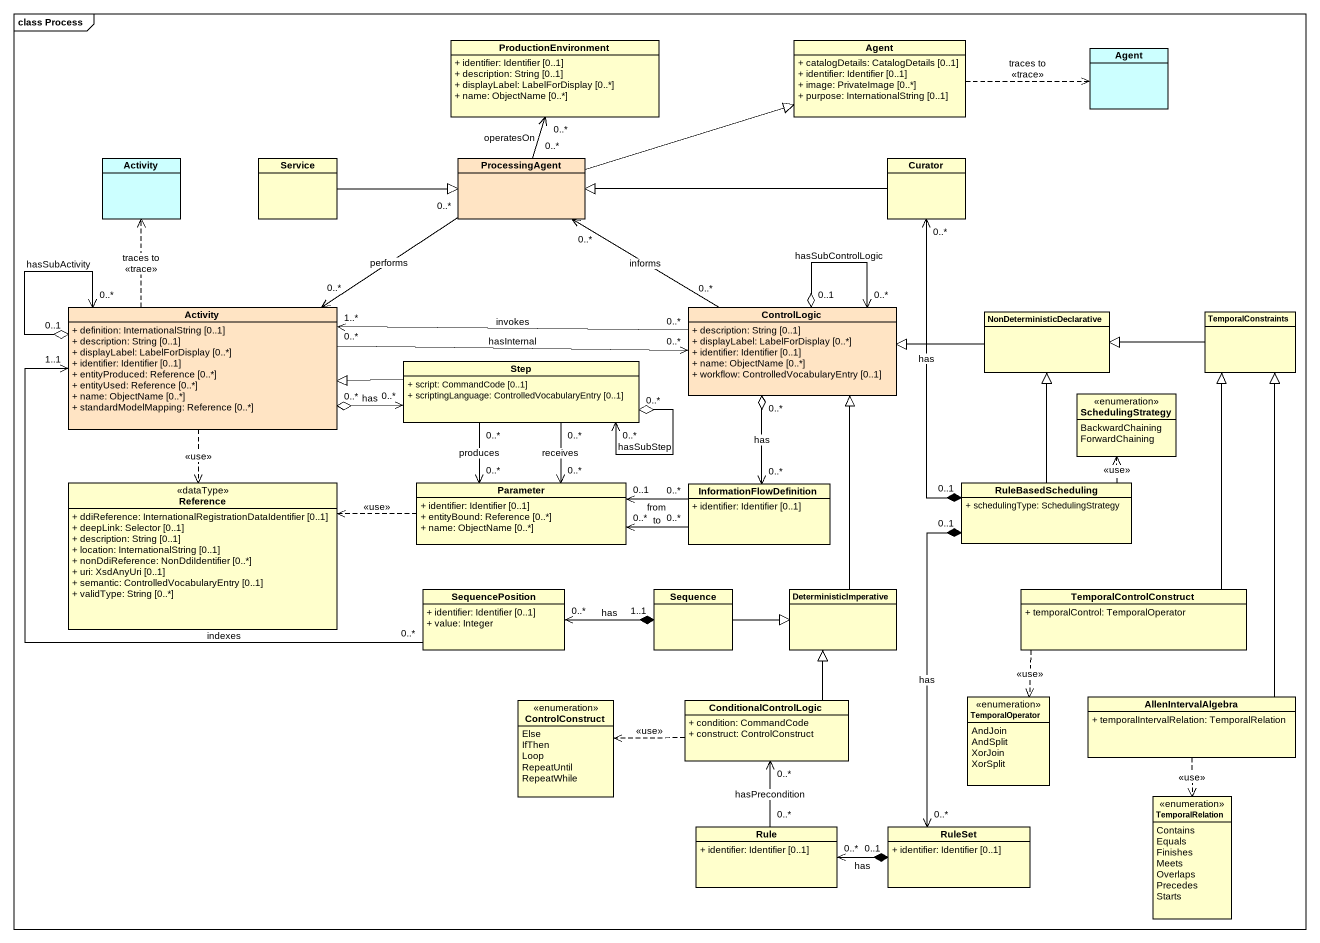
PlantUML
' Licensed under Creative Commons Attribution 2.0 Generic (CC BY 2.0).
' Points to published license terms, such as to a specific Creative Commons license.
@startuml
mainframe class Process
hide circle
hide empty members
skinparam classAttributeIconSize 0
class ProductionEnvironment {
  + identifier: Identifier [0..1]
  + description: String [0..1]
  + displayLabel: LabelForDisplay [0..*]
  + name: ObjectName [0..*]
}
class "Agent" as Agent_ {
  + catalogDetails: CatalogDetails [0..1]
  + identifier: Identifier [0..1]
  + image: PrivateImage [0..*]
  + purpose: InternationalString [0..1]
}
class "Agent" as Agent__2 #CCFFFF
class Activity #CCFFFF
class Service
class ProcessingAgent #FFE4C4
class Curator
class "Activity" as Activity_2 #FFE4C4 {
  + definition: InternationalString [0..1]
  + description: String [0..1]
  + displayLabel: LabelForDisplay [0..*]
  + identifier: Identifier [0..1]
  + entityProduced: Reference [0..*]
  + entityUsed: Reference [0..*]
  + name: ObjectName [0..*]
  + standardModelMapping: Reference [0..*]
}
class ControlLogic #FFE4C4 {
  + description: String [0..1]
  + displayLabel: LabelForDisplay [0..*]
  + identifier: Identifier [0..1]
  + name: ObjectName [0..*]
  + workflow: ControlledVocabularyEntry [0..1]
}
class NonDeterministicDeclarative
class TemporalConstraints
class Step {
  + script: CommandCode [0..1]
  + scriptingLanguage: ControlledVocabularyEntry [0..1]
}
enum SchedulingStrategy {
  BackwardChaining
  ForwardChaining
}
class Reference <<dataType>> {
  + ddiReference: InternationalRegistrationDataIdentifier [0..1]
  + deepLink: Selector [0..1]
  + description: String [0..1]
  + location: InternationalString [0..1]
  + nonDdiReference: NonDdiIdentifier [0..*]
  + uri: XsdAnyUri [0..1]
  + semantic: ControlledVocabularyEntry [0..1]
  + validType: String [0..*]
}
class Parameter {
  + identifier: Identifier [0..1]
  + entityBound: Reference [0..*]
  + name: ObjectName [0..*]
}
class InformationFlowDefinition {
  + identifier: Identifier [0..1]
}
class RuleBasedScheduling {
  + schedulingType: SchedulingStrategy
}
class SequencePosition {
  + identifier: Identifier [0..1]
  + value: Integer
}
class Sequence
class DeterministicImperative
class TemporalControlConstruct {
  + temporalControl: TemporalOperator
}
enum ControlConstruct {
  Else
  IfThen
  Loop
  RepeatUntil
  RepeatWhile
}
class ConditionalControlLogic {
  + condition: CommandCode
  + construct: ControlConstruct
}
enum TemporalOperator {
  AndJoin
  AndSplit
  XorJoin
  XorSplit
}
class AllenIntervalAlgebra {
  + temporalIntervalRelation: TemporalRelation
}
enum TemporalRelation {
  Contains
  Equals
  Finishes
  Meets
  Overlaps
  Precedes
  Starts
}
class Rule {
  + identifier: Identifier [0..1]
}
class RuleSet {
  + identifier: Identifier [0..1]
}
Agent_ .right.> Agent__2 : traces to\n<<trace>>
Service -right-|> ProcessingAgent
ProcessingAgent "0..*" -up-> "0..*" ProductionEnvironment : operatesOn
ProcessingAgent -right-|> Agent_
ProcessingAgent "0..*" -left-> "0..*" Activity_2 : performs
Curator -left-|> ProcessingAgent
Curator "0..*" <--* "0..1" RuleBasedScheduling : has
Activity_2 .up.> Activity : traces to\n<<trace>>
Activity_2 "0..*" <--o "0..1" Activity_2 : hasSubActivity
Activity_2 "0..*" -right-> "0..*" ControlLogic : hasInternal
Activity_2 ..> Reference : <<use>>
ControlLogic "0..*" -up-> "0..*" ProcessingAgent : informs
ControlLogic "0..*" -left-> "1..*" Activity_2 : invokes
ControlLogic "0..*" <--o "0..1" ControlLogic : hasSubControlLogic
NonDeterministicDeclarative -left-|> ControlLogic
TemporalConstraints -left-|> NonDeterministicDeclarative
Step -left-|> Activity_2
Step "0..*" <-left-o "0..*" Activity_2 : has
Step "0..*" <--o "0..*" Step : hasSubStep
Step "0..*" --> "0..*" Parameter : produces
Step "0..*" --> "0..*" Parameter : receives
Parameter .left.> Reference : <<use>>
InformationFlowDefinition "0..*" <-up-o "0..*" ControlLogic : has
InformationFlowDefinition "0..*" -left-> "0..1" Parameter : from
InformationFlowDefinition "0..*" -left-> "0..*" Parameter : to
RuleBasedScheduling -up-|> NonDeterministicDeclarative
RuleBasedScheduling .up.> SchedulingStrategy : <<use>>
SequencePosition "0..*" -up-> "1..1" Activity_2 : indexes
SequencePosition "0..*" <-right-* "1..1" Sequence : has
Sequence -right-|> DeterministicImperative
DeterministicImperative -up-|> ControlLogic
TemporalControlConstruct -up-|> TemporalConstraints
TemporalControlConstruct ..> TemporalOperator : <<use>>
ConditionalControlLogic -up-|> DeterministicImperative
ConditionalControlLogic .left.> ControlConstruct : <<use>>
AllenIntervalAlgebra -up-|> TemporalConstraints
AllenIntervalAlgebra ..> TemporalRelation : <<use>>
Rule "0..*" -up-> "0..*" ConditionalControlLogic : hasPrecondition
Rule "0..*" <-right-* "0..1" RuleSet : has
RuleSet "0..*" <-up-* "0..1" RuleBasedScheduling : has
@enduml
